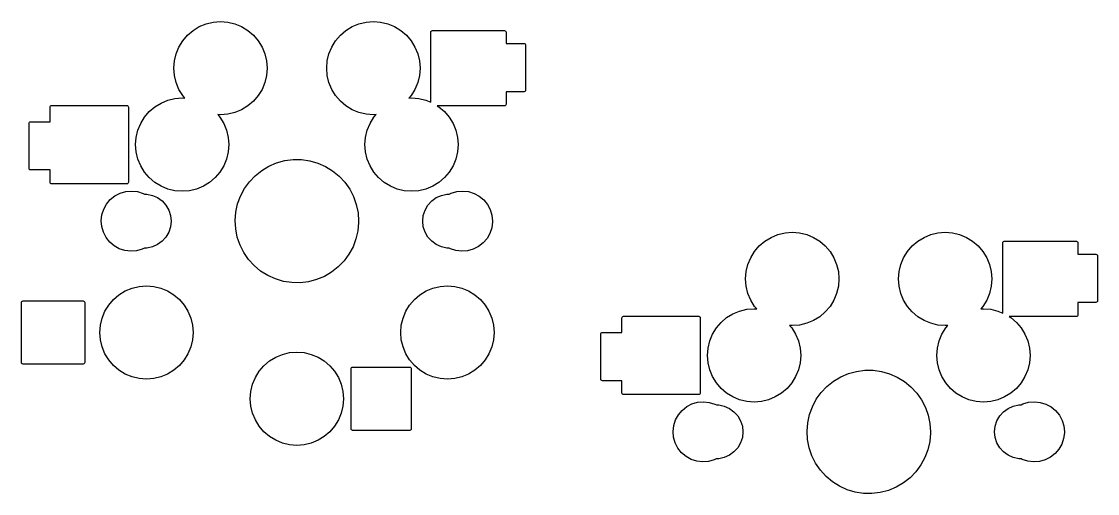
# Model space of a CAD drawing. Extents: x -9 to 141, y -37 to 78.
# Drawn here: x 66.85 to 102.6, y 54.95 to 70.63 of the extents above; entities that cross this region are included whole.
import ezdxf

# ---------------------------------------------------------------- set-up
doc = ezdxf.new("R2010")
doc.units = 0
doc.layers.add('BLACK', color=7, linetype='CONTINUOUS')

msp = doc.modelspace()

# ---------------------------------------------------------------- linework, layer by layer
at = {"layer": 'BLACK', "linetype": 'CONTINUOUS'}
for p, q in [((72.5489, 70.334), (72.7563, 70.4611)), ((72.7563, 70.4611), (72.981, 70.5541)), ((72.981, 70.5541), (73.2175, 70.6109)), ((73.2175, 70.6109), (73.46, 70.63)), ((73.46, 70.63), (73.7025, 70.6109)), ((73.7025, 70.6109), (73.939, 70.5541)), ((73.939, 70.5541), (74.1637, 70.4611)), ((74.1637, 70.4611), (74.3711, 70.334)), ((77.6289, 70.334), (77.8363, 70.4611)), ((77.8363, 70.4611), (78.061, 70.5541)), ((78.061, 70.5541), (78.2975, 70.6109)), ((78.2975, 70.6109), (78.54, 70.63)), ((78.54, 70.63), (78.7825, 70.6109)), ((78.7825, 70.6109), (79.019, 70.5541)), ((79.019, 70.5541), (79.2437, 70.4611)), ((79.2437, 70.4611), (79.4511, 70.334)), ((72.206, 69.9911), (72.364, 70.176)), ((72.364, 70.176), (72.5489, 70.334)), ((74.3711, 70.334), (74.556, 70.176)), ((74.556, 70.176), (74.714, 69.9911)), ((77.286, 69.9911), (77.444, 70.176)), ((77.444, 70.176), (77.6289, 70.334)), ((79.4511, 70.334), (79.636, 70.176)), ((79.636, 70.176), (79.794, 69.9911)), ((80.45, 70.28), (80.4538, 70.2991)), ((80.45, 67.9474), (80.45, 70.28)), ((80.4538, 70.2991), (80.4646, 70.3154)), ((80.4646, 70.3154), (80.4809, 70.3262)), ((80.4809, 70.3262), (80.5, 70.33)), ((80.5, 70.33), (82.9, 70.33)), ((82.9, 70.33), (82.9191, 70.3262)), ((82.9191, 70.3262), (82.9354, 70.3154)), ((82.9354, 70.3154), (82.9462, 70.2991)), ((82.9462, 70.2991), (82.95, 70.28)), ((82.95, 70.28), (82.95, 69.9)), ((71.9859, 69.559), (72.0789, 69.7837)), ((72.0789, 69.7837), (72.206, 69.9911)), ((74.714, 69.9911), (74.8411, 69.7837)), ((74.8411, 69.7837), (74.9341, 69.559)), ((77.0659, 69.559), (77.1589, 69.7837)), ((77.1589, 69.7837), (77.286, 69.9911)), ((79.794, 69.9911), (79.9211, 69.7837)), ((79.9211, 69.7837), (80.0141, 69.559)), ((82.95, 69.9), (83.55, 69.9)), ((83.55, 69.9), (83.5691, 69.8962)), ((83.5691, 69.8962), (83.5854, 69.8854)), ((83.5854, 69.8854), (83.5962, 69.8691)), ((83.5962, 69.8691), (83.6, 69.85)), ((83.6, 69.85), (83.6, 68.35)), ((71.9291, 69.3225), (71.9859, 69.559)), ((74.9341, 69.559), (74.9909, 69.3225)), ((77.0091, 69.3225), (77.0659, 69.559)), ((80.0141, 69.559), (80.0709, 69.3225)), ((71.91, 69.08), (71.9291, 69.3225)), ((71.9291, 68.8375), (71.91, 69.08)), ((74.9909, 69.3225), (75.01, 69.08)), ((75.01, 69.08), (74.9909, 68.8375)), ((76.99, 69.08), (77.0091, 69.3225)), ((77.0091, 68.8375), (76.99, 69.08)), ((80.0709, 69.3225), (80.09, 69.08)), ((80.09, 69.08), (80.0709, 68.8375)), ((71.9859, 68.601), (71.9291, 68.8375)), ((74.9909, 68.8375), (74.9341, 68.601)), ((77.0659, 68.601), (77.0091, 68.8375)), ((80.0709, 68.8375), (80.0141, 68.601)), ((72.0789, 68.3763), (71.9859, 68.601)), ((72.206, 68.1689), (72.0789, 68.3763)), ((74.8411, 68.3763), (74.714, 68.1689)), ((74.9341, 68.601), (74.8411, 68.3763)), ((77.1589, 68.3763), (77.0659, 68.601)), ((77.286, 68.1689), (77.1589, 68.3763)), ((79.9211, 68.3763), (79.794, 68.1689)), ((80.0141, 68.601), (79.9211, 68.3763)), ((83.55, 68.3), (82.95, 68.3)), ((82.95, 68.3), (82.95, 67.88)), ((83.5691, 68.3038), (83.55, 68.3)), ((83.5854, 68.3146), (83.5691, 68.3038)), ((83.5962, 68.3309), (83.5854, 68.3146)), ((83.6, 68.35), (83.5962, 68.3309)), ((71.4863, 67.9211), (71.711, 68.0141)), ((71.711, 68.0141), (71.9475, 68.0709)), ((71.9475, 68.0709), (72.19, 68.09)), ((72.19, 68.09), (72.2794, 68.083)), ((72.2794, 68.083), (72.206, 68.1689)), ((74.556, 67.984), (74.3711, 67.826)), ((74.714, 68.1689), (74.556, 67.984)), ((77.444, 67.984), (77.286, 68.1689)), ((77.6289, 67.826), (77.444, 67.984)), ((79.794, 68.1689), (79.7205, 68.083)), ((79.7205, 68.083), (79.81, 68.09)), ((79.81, 68.09), (80.0525, 68.0709)), ((80.0525, 68.0709), (80.289, 68.0141)), ((80.289, 68.0141), (80.45, 67.9474)), ((67.8, 67.79), (67.8038, 67.8091)), ((67.8, 67.3), (67.8, 67.79)), ((67.8038, 67.8091), (67.8146, 67.8254)), ((67.8146, 67.8254), (67.8309, 67.8362)), ((67.8309, 67.8362), (67.85, 67.84)), ((67.85, 67.84), (70.35, 67.84)), ((70.35, 67.84), (70.3691, 67.8362)), ((70.3691, 67.8362), (70.3854, 67.8254)), ((70.3854, 67.8254), (70.3962, 67.8091)), ((70.3962, 67.8091), (70.4, 67.79)), ((70.4, 67.79), (70.4, 65.29)), ((70.936, 67.4511), (71.094, 67.636)), ((71.094, 67.636), (71.2789, 67.794)), ((71.2789, 67.794), (71.4863, 67.9211)), ((73.939, 67.6059), (73.7025, 67.5491)), ((74.1637, 67.6989), (73.939, 67.6059)), ((74.3711, 67.826), (74.1637, 67.6989)), ((77.8363, 67.6989), (77.6289, 67.826)), ((78.061, 67.6059), (77.8363, 67.6989)), ((78.2975, 67.5491), (78.061, 67.6059)), ((82.9, 67.83), (80.6623, 67.83)), ((80.6623, 67.83), (80.7211, 67.794)), ((80.7211, 67.794), (80.906, 67.636)), ((80.906, 67.636), (81.064, 67.4511)), ((82.9191, 67.8338), (82.9, 67.83)), ((82.9354, 67.8446), (82.9191, 67.8338)), ((82.9462, 67.8609), (82.9354, 67.8446)), ((82.95, 67.88), (82.9462, 67.8609)), ((67.1, 67.25), (67.1038, 67.2691)), ((67.1, 65.75), (67.1, 67.25)), ((67.1038, 67.2691), (67.1146, 67.2854)), ((67.1146, 67.2854), (67.1309, 67.2962)), ((67.1309, 67.2962), (67.15, 67.3)), ((67.15, 67.3), (67.8, 67.3)), ((70.7159, 67.019), (70.8089, 67.2437)), ((70.8089, 67.2437), (70.936, 67.4511)), ((73.46, 67.53), (73.3705, 67.537)), ((73.3705, 67.537), (73.444, 67.4511)), ((73.444, 67.4511), (73.5711, 67.2437)), ((73.7025, 67.5491), (73.46, 67.53)), ((73.5711, 67.2437), (73.6641, 67.019)), ((78.54, 67.53), (78.2975, 67.5491)), ((78.3359, 67.019), (78.4289, 67.2437)), ((78.4289, 67.2437), (78.556, 67.4511)), ((78.6295, 67.537), (78.54, 67.53)), ((78.556, 67.4511), (78.6295, 67.537)), ((81.064, 67.4511), (81.1911, 67.2437)), ((81.1911, 67.2437), (81.2841, 67.019)), ((70.6591, 66.7825), (70.7159, 67.019)), ((73.6641, 67.019), (73.7209, 66.7825)), ((78.2791, 66.7825), (78.3359, 67.019)), ((81.2841, 67.019), (81.3409, 66.7825)), ((70.64, 66.54), (70.6591, 66.7825)), ((70.6591, 66.2975), (70.64, 66.54)), ((73.7209, 66.7825), (73.74, 66.54)), ((73.74, 66.54), (73.7209, 66.2975)), ((78.26, 66.54), (78.2791, 66.7825)), ((78.2791, 66.2975), (78.26, 66.54)), ((81.3409, 66.7825), (81.36, 66.54)), ((81.36, 66.54), (81.3409, 66.2975)), ((70.7159, 66.061), (70.6591, 66.2975)), ((73.7209, 66.2975), (73.6641, 66.061)), ((78.3359, 66.061), (78.2791, 66.2975)), ((81.3409, 66.2975), (81.2841, 66.061)), ((70.8089, 65.8363), (70.7159, 66.061)), ((70.936, 65.6289), (70.8089, 65.8363)), ((73.5711, 65.8363), (73.444, 65.6289)), ((73.6641, 66.061), (73.5711, 65.8363)), ((74.83, 65.6834), (75.0693, 65.8266)), ((75.0693, 65.8266), (75.3258, 65.936)), ((75.3258, 65.936), (75.5948, 66.0096)), ((75.5948, 66.0096), (75.8713, 66.046)), ((75.8713, 66.046), (76.1501, 66.0445)), ((76.1501, 66.0445), (76.4262, 66.0052)), ((76.4262, 66.0052), (76.6944, 65.9288)), ((76.6944, 65.9288), (76.9498, 65.8167)), ((76.9498, 65.8167), (77.1875, 65.671)), ((78.4289, 65.8363), (78.3359, 66.061)), ((78.556, 65.6289), (78.4289, 65.8363)), ((81.1911, 65.8363), (81.064, 65.6289)), ((81.2841, 66.061), (81.1911, 65.8363)), ((67.1038, 65.7309), (67.1, 65.75)), ((67.1146, 65.7146), (67.1038, 65.7309)), ((67.1309, 65.7038), (67.1146, 65.7146)), ((67.15, 65.7), (67.1309, 65.7038)), ((67.8, 65.7), (67.15, 65.7)), ((67.8, 65.29), (67.8, 65.7)), ((71.094, 65.444), (70.936, 65.6289)), ((71.2789, 65.286), (71.094, 65.444)), ((73.286, 65.444), (73.1011, 65.286)), ((73.444, 65.6289), (73.286, 65.444)), ((74.4204, 65.3067), (74.6124, 65.509)), ((74.6124, 65.509), (74.83, 65.6834)), ((77.1875, 65.671), (77.4033, 65.4944)), ((77.4033, 65.4944), (77.5931, 65.2901)), ((78.714, 65.444), (78.556, 65.6289)), ((78.8989, 65.286), (78.714, 65.444)), ((80.906, 65.444), (80.7211, 65.286)), ((81.064, 65.6289), (80.906, 65.444)), ((67.8038, 65.2709), (67.8, 65.29)), ((67.8146, 65.2546), (67.8038, 65.2709)), ((67.8309, 65.2438), (67.8146, 65.2546)), ((67.85, 65.24), (67.8309, 65.2438)), ((70.35, 65.24), (67.85, 65.24)), ((70.3691, 65.2438), (70.35, 65.24)), ((70.3854, 65.2546), (70.3691, 65.2438)), ((70.3962, 65.2709), (70.3854, 65.2546)), ((70.4, 65.29), (70.3962, 65.2709)), ((71.4863, 65.1589), (71.2789, 65.286)), ((71.711, 65.0659), (71.4863, 65.1589)), ((71.9475, 65.0091), (71.711, 65.0659)), ((72.669, 65.0659), (72.4325, 65.0091)), ((72.8937, 65.1589), (72.669, 65.0659)), ((73.1011, 65.286), (72.8937, 65.1589)), ((74.1272, 64.8338), (74.2577, 65.0803)), ((74.2577, 65.0803), (74.4204, 65.3067)), ((77.5931, 65.2901), (77.7535, 65.062)), ((79.1063, 65.1589), (78.8989, 65.286)), ((79.331, 65.0659), (79.1063, 65.1589)), ((79.5675, 65.0091), (79.331, 65.0659)), ((80.289, 65.0659), (80.0525, 65.0091)), ((80.5137, 65.1589), (80.289, 65.0659)), ((80.7211, 65.286), (80.5137, 65.1589)), ((69.6749, 64.565), (69.8003, 64.7145)), ((69.8003, 64.7145), (69.9524, 64.8368)), ((69.9524, 64.8368), (70.1254, 64.9272)), ((70.1254, 64.9272), (70.3126, 64.9823)), ((70.3126, 64.9823), (70.507, 65)), ((70.507, 65), (70.7011, 64.9796)), ((70.7011, 64.9796), (70.8875, 64.9219)), ((70.8875, 64.9219), (70.9371, 64.8951)), ((70.9371, 64.8951), (71.0141, 64.8951)), ((71.0141, 64.8951), (71.1981, 64.856)), ((71.1981, 64.856), (71.37, 64.7794)), ((71.37, 64.7794), (71.5222, 64.6688)), ((72.19, 64.99), (71.9475, 65.0091)), ((72.4325, 65.0091), (72.19, 64.99)), ((74.0314, 64.5719), (74.1272, 64.8338)), ((77.7535, 65.062), (77.8814, 64.8142)), ((77.8814, 64.8142), (77.9745, 64.5513)), ((79.81, 64.99), (79.5675, 65.0091)), ((80.0525, 65.0091), (79.81, 64.99)), ((80.4778, 64.6688), (80.63, 64.7794)), ((80.63, 64.7794), (80.8019, 64.856)), ((80.8019, 64.856), (80.9859, 64.8951)), ((80.9859, 64.8951), (81.064, 64.8951)), ((81.064, 64.8951), (81.1254, 64.9272)), ((81.1254, 64.9272), (81.3126, 64.9823)), ((81.3126, 64.9823), (81.507, 65)), ((81.507, 65), (81.7011, 64.9796)), ((81.7011, 64.9796), (81.8875, 64.9219)), ((81.8875, 64.9219), (82.0592, 64.829)), ((82.0592, 64.829), (82.2096, 64.7046)), ((69.5219, 64.2079), (69.5809, 64.3939)), ((69.5809, 64.3939), (69.6749, 64.565)), ((71.5222, 64.6688), (71.6481, 64.529)), ((71.6481, 64.529), (71.7422, 64.3661)), ((71.7422, 64.3661), (71.8003, 64.1871)), ((73.972, 64.2995), (74.0314, 64.5719)), ((77.9745, 64.5513), (78.031, 64.2782)), ((80.1997, 64.1871), (80.2578, 64.3661)), ((80.2578, 64.3661), (80.3519, 64.529)), ((80.3519, 64.529), (80.4778, 64.6688)), ((82.2096, 64.7046), (82.3329, 64.5534)), ((82.3329, 64.5534), (82.4245, 64.3811)), ((82.4245, 64.3811), (82.481, 64.1942)), ((69.5001, 64.014), (69.5219, 64.2079)), ((69.5164, 63.8195), (69.5001, 64.014)), ((71.8003, 64.1871), (71.82, 64)), ((71.82, 64), (71.8003, 63.8129)), ((73.9501, 64.0215), (73.972, 64.2995)), ((73.9662, 63.7431), (73.9501, 64.0215)), ((78.031, 64.2782), (78.05, 64)), ((78.05, 64), (78.0495, 63.9571)), ((80.18, 64), (80.1997, 64.1871)), ((80.1997, 63.8129), (80.18, 64)), ((82.481, 64.1942), (82.5, 64)), ((82.5, 64), (82.4996, 63.9721)), ((69.5702, 63.6319), (69.5164, 63.8195)), ((71.8003, 63.8129), (71.7422, 63.6339)), ((74.0199, 63.4694), (73.9662, 63.7431)), ((78.0248, 63.6793), (77.9625, 63.4075)), ((78.0495, 63.9571), (78.0248, 63.6793)), ((80.2578, 63.6339), (80.1997, 63.8129)), ((82.4751, 63.7785), (82.4135, 63.5933)), ((82.4996, 63.9721), (82.4751, 63.7785)), ((69.6594, 63.4583), (69.5702, 63.6319)), ((69.7807, 63.3053), (69.6594, 63.4583)), ((69.9293, 63.1789), (69.7807, 63.3053)), ((71.5222, 63.3312), (71.37, 63.2206)), ((71.6481, 63.471), (71.5222, 63.3312)), ((71.7422, 63.6339), (71.6481, 63.471)), ((74.1102, 63.2056), (74.0199, 63.4694)), ((77.9625, 63.4075), (77.8639, 63.1466)), ((80.3519, 63.471), (80.2578, 63.6339)), ((80.4778, 63.3312), (80.3519, 63.471)), ((80.63, 63.2206), (80.4778, 63.3312)), ((82.3171, 63.4236), (82.1896, 63.2758)), ((82.4135, 63.5933), (82.3171, 63.4236)), ((91.364, 63.176), (91.5489, 63.334)), ((91.5489, 63.334), (91.7563, 63.4611)), ((91.7563, 63.4611), (91.981, 63.5541)), ((91.981, 63.5541), (92.2175, 63.6109)), ((92.2175, 63.6109), (92.46, 63.63)), ((92.46, 63.63), (92.7025, 63.6109)), ((92.7025, 63.6109), (92.939, 63.5541)), ((92.939, 63.5541), (93.1637, 63.4611)), ((93.1637, 63.4611), (93.3711, 63.334)), ((93.3711, 63.334), (93.556, 63.176)), ((96.444, 63.176), (96.6289, 63.334)), ((96.6289, 63.334), (96.8363, 63.4611)), ((96.8363, 63.4611), (97.061, 63.5541)), ((97.061, 63.5541), (97.2975, 63.6109)), ((97.2975, 63.6109), (97.54, 63.63)), ((97.54, 63.63), (97.7825, 63.6109)), ((97.7825, 63.6109), (98.019, 63.5541)), ((98.019, 63.5541), (98.2437, 63.4611)), ((98.2437, 63.4611), (98.4511, 63.334)), ((98.4511, 63.334), (98.636, 63.176)), ((99.45, 63.28), (99.4538, 63.2991)), ((99.45, 60.9474), (99.45, 63.28)), ((99.4538, 63.2991), (99.4646, 63.3154)), ((99.4646, 63.3154), (99.4809, 63.3262)), ((99.4809, 63.3262), (99.5, 63.33)), ((99.5, 63.33), (101.9, 63.33)), ((101.9, 63.33), (101.919, 63.3262)), ((101.919, 63.3262), (101.935, 63.3154)), ((101.935, 63.3154), (101.946, 63.2991)), ((101.946, 63.2991), (101.95, 63.28)), ((101.95, 63.28), (101.95, 62.9)), ((70.0997, 63.0836), (69.9293, 63.1789)), ((70.2853, 63.0233), (70.0997, 63.0836)), ((70.4791, 63.0002), (70.2853, 63.0233)), ((70.6736, 63.0152), (70.4791, 63.0002)), ((70.8616, 63.0677), (70.6736, 63.0152)), ((70.9354, 63.1049), (70.8616, 63.0677)), ((71.0141, 63.1049), (70.9354, 63.1049)), ((71.1981, 63.144), (71.0141, 63.1049)), ((71.37, 63.2206), (71.1981, 63.144)), ((74.2355, 62.9565), (74.1102, 63.2056)), ((74.3934, 62.7266), (74.2355, 62.9565)), ((77.8639, 63.1466), (77.7309, 62.9016)), ((80.8019, 63.144), (80.63, 63.2206)), ((80.9859, 63.1049), (80.8019, 63.144)), ((81.0616, 63.1049), (80.9859, 63.1049)), ((81.0997, 63.0836), (81.0616, 63.1049)), ((81.2853, 63.0233), (81.0997, 63.0836)), ((81.4791, 63.0002), (81.2853, 63.0233)), ((81.6736, 63.0152), (81.4791, 63.0002)), ((81.8616, 63.0677), (81.6736, 63.0152)), ((82.0358, 63.1557), (81.8616, 63.0677)), ((82.1896, 63.2758), (82.0358, 63.1557)), ((91.0789, 62.7837), (91.206, 62.9911)), ((91.206, 62.9911), (91.364, 63.176)), ((93.556, 63.176), (93.714, 62.9911)), ((93.714, 62.9911), (93.8411, 62.7837)), ((96.1589, 62.7837), (96.286, 62.9911)), ((96.286, 62.9911), (96.444, 63.176)), ((98.636, 63.176), (98.794, 62.9911)), ((98.794, 62.9911), (98.9211, 62.7837)), ((74.5811, 62.5204), (74.3934, 62.7266)), ((77.5658, 62.6768), (77.3717, 62.4766)), ((77.7309, 62.9016), (77.5658, 62.6768)), ((90.9859, 62.559), (91.0789, 62.7837)), ((93.8411, 62.7837), (93.9341, 62.559)), ((96.0659, 62.559), (96.1589, 62.7837)), ((98.9211, 62.7837), (99.0141, 62.559)), ((101.95, 62.9), (102.55, 62.9)), ((102.55, 62.9), (102.569, 62.8962)), ((102.569, 62.8962), (102.585, 62.8854)), ((102.585, 62.8854), (102.596, 62.8691)), ((102.596, 62.8691), (102.6, 62.85)), ((102.6, 62.85), (102.6, 61.35)), ((74.795, 62.3415), (74.5811, 62.5204)), ((75.0313, 62.1933), (74.795, 62.3415)), ((77.1523, 62.3045), (76.9115, 62.1638)), ((77.3717, 62.4766), (77.1523, 62.3045)), ((90.91, 62.08), (90.9291, 62.3225)), ((90.9291, 62.3225), (90.9859, 62.559)), ((93.9341, 62.559), (93.9909, 62.3225)), ((93.9909, 62.3225), (94.01, 62.08)), ((95.99, 62.08), (96.0091, 62.3225)), ((96.0091, 62.3225), (96.0659, 62.559)), ((99.0141, 62.559), (99.0709, 62.3225)), ((99.0709, 62.3225), (99.09, 62.08)), ((70.7575, 61.8309), (71, 61.85)), ((71, 61.85), (71.2425, 61.8309)), ((75.2854, 62.0786), (75.0313, 62.1933)), ((75.5528, 61.9994), (75.2854, 62.0786)), ((75.8285, 61.9572), (75.5528, 61.9994)), ((76.1073, 61.9528), (75.8285, 61.9572)), ((76.3841, 61.9863), (76.1073, 61.9528)), ((76.6539, 62.0571), (76.3841, 61.9863)), ((76.9115, 62.1638), (76.6539, 62.0571)), ((80.7575, 61.8309), (81, 61.85)), ((81, 61.85), (81.2425, 61.8309)), ((90.9291, 61.8375), (90.91, 62.08)), ((94.01, 62.08), (93.9909, 61.8375)), ((96.0091, 61.8375), (95.99, 62.08)), ((99.09, 62.08), (99.0709, 61.8375)), ((69.904, 61.396), (70.0889, 61.554)), ((70.0889, 61.554), (70.2963, 61.6811)), ((70.2963, 61.6811), (70.521, 61.7741)), ((70.521, 61.7741), (70.7575, 61.8309)), ((71.2425, 61.8309), (71.479, 61.7741)), ((71.479, 61.7741), (71.7037, 61.6811)), ((71.7037, 61.6811), (71.9111, 61.554)), ((71.9111, 61.554), (72.096, 61.396)), ((79.904, 61.396), (80.0889, 61.554)), ((80.0889, 61.554), (80.2963, 61.6811)), ((80.2963, 61.6811), (80.521, 61.7741)), ((80.521, 61.7741), (80.7575, 61.8309)), ((81.2425, 61.8309), (81.479, 61.7741)), ((81.479, 61.7741), (81.7037, 61.6811)), ((81.7037, 61.6811), (81.9111, 61.554)), ((81.9111, 61.554), (82.096, 61.396)), ((90.9859, 61.601), (90.9291, 61.8375)), ((91.0789, 61.3763), (90.9859, 61.601)), ((93.9341, 61.601), (93.8411, 61.3763)), ((93.9909, 61.8375), (93.9341, 61.601)), ((96.0659, 61.601), (96.0091, 61.8375)), ((96.1589, 61.3763), (96.0659, 61.601)), ((99.0141, 61.601), (98.9211, 61.3763)), ((99.0709, 61.8375), (99.0141, 61.601)), ((66.85, 61.3), (66.8538, 61.3191)), ((66.85, 59.3), (66.85, 61.3)), ((66.8538, 61.3191), (66.8646, 61.3354)), ((66.8646, 61.3354), (66.8809, 61.3462)), ((66.8809, 61.3462), (66.9, 61.35)), ((66.9, 61.35), (68.9, 61.35)), ((68.9, 61.35), (68.9191, 61.3462)), ((68.9191, 61.3462), (68.9354, 61.3354)), ((68.9354, 61.3354), (68.9462, 61.3191)), ((68.9462, 61.3191), (68.95, 61.3)), ((68.95, 61.3), (68.95, 59.3)), ((69.6189, 61.0037), (69.746, 61.2111)), ((69.746, 61.2111), (69.904, 61.396)), ((72.096, 61.396), (72.254, 61.2111)), ((72.254, 61.2111), (72.3811, 61.0037)), ((79.6189, 61.0037), (79.746, 61.2111)), ((79.746, 61.2111), (79.904, 61.396)), ((82.096, 61.396), (82.254, 61.2111)), ((82.254, 61.2111), (82.3811, 61.0037)), ((91.206, 61.1689), (91.0789, 61.3763)), ((91.2794, 61.083), (91.206, 61.1689)), ((93.714, 61.1689), (93.556, 60.984)), ((93.8411, 61.3763), (93.714, 61.1689)), ((96.286, 61.1689), (96.1589, 61.3763)), ((96.444, 60.984), (96.286, 61.1689)), ((98.794, 61.1689), (98.7205, 61.083)), ((98.9211, 61.3763), (98.794, 61.1689)), ((102.55, 61.3), (101.95, 61.3)), ((101.95, 61.3), (101.95, 60.88)), ((102.569, 61.3038), (102.55, 61.3)), ((102.585, 61.3146), (102.569, 61.3038)), ((102.596, 61.3309), (102.585, 61.3146)), ((102.6, 61.35), (102.596, 61.3309)), ((69.4691, 60.5425), (69.5259, 60.779)), ((69.5259, 60.779), (69.6189, 61.0037)), ((72.3811, 61.0037), (72.4741, 60.779)), ((72.4741, 60.779), (72.5309, 60.5425)), ((79.4691, 60.5425), (79.5259, 60.779)), ((79.5259, 60.779), (79.6189, 61.0037)), ((82.3811, 61.0037), (82.4741, 60.779)), ((82.4741, 60.779), (82.5309, 60.5425)), ((86.8, 60.79), (86.8038, 60.8091)), ((86.8, 60.3), (86.8, 60.79)), ((86.8038, 60.8091), (86.8146, 60.8254)), ((86.8146, 60.8254), (86.8309, 60.8362)), ((86.8309, 60.8362), (86.85, 60.84)), ((86.85, 60.84), (89.35, 60.84)), ((89.35, 60.84), (89.3691, 60.8362)), ((89.3691, 60.8362), (89.3854, 60.8254)), ((89.3854, 60.8254), (89.3962, 60.8091)), ((89.3962, 60.8091), (89.4, 60.79)), ((89.4, 60.79), (89.4, 58.29)), ((90.094, 60.636), (90.2789, 60.794)), ((90.2789, 60.794), (90.4863, 60.9211)), ((90.4863, 60.9211), (90.711, 61.0141)), ((90.711, 61.0141), (90.9475, 61.0709)), ((90.9475, 61.0709), (91.19, 61.09)), ((91.19, 61.09), (91.2794, 61.083)), ((93.3711, 60.826), (93.1637, 60.6989)), ((93.556, 60.984), (93.3711, 60.826)), ((96.6289, 60.826), (96.444, 60.984)), ((96.8363, 60.6989), (96.6289, 60.826)), ((98.7205, 61.083), (98.81, 61.09)), ((98.81, 61.09), (99.0525, 61.0709)), ((99.0525, 61.0709), (99.289, 61.0141)), ((99.289, 61.0141), (99.45, 60.9474)), ((101.9, 60.83), (99.6623, 60.83)), ((99.6623, 60.83), (99.7211, 60.794)), ((99.7211, 60.794), (99.906, 60.636)), ((101.919, 60.8338), (101.9, 60.83)), ((101.935, 60.8446), (101.919, 60.8338)), ((101.946, 60.8609), (101.935, 60.8446)), ((101.95, 60.88), (101.946, 60.8609)), ((69.45, 60.3), (69.4691, 60.5425)), ((72.5309, 60.5425), (72.55, 60.3)), ((79.45, 60.3), (79.4691, 60.5425)), ((82.5309, 60.5425), (82.55, 60.3)), ((89.8089, 60.2437), (89.936, 60.4511)), ((89.936, 60.4511), (90.094, 60.636)), ((92.46, 60.53), (92.3705, 60.537)), ((92.3705, 60.537), (92.444, 60.4511)), ((92.444, 60.4511), (92.5711, 60.2437)), ((92.7025, 60.5491), (92.46, 60.53)), ((92.939, 60.6059), (92.7025, 60.5491)), ((93.1637, 60.6989), (92.939, 60.6059)), ((97.061, 60.6059), (96.8363, 60.6989)), ((97.2975, 60.5491), (97.061, 60.6059)), ((97.54, 60.53), (97.2975, 60.5491)), ((97.4289, 60.2437), (97.556, 60.4511)), ((97.6295, 60.537), (97.54, 60.53)), ((97.556, 60.4511), (97.6295, 60.537)), ((99.906, 60.636), (100.064, 60.4511)), ((100.064, 60.4511), (100.191, 60.2437)), ((69.4691, 60.0575), (69.45, 60.3)), ((72.55, 60.3), (72.5309, 60.0575)), ((79.4691, 60.0575), (79.45, 60.3)), ((82.55, 60.3), (82.5309, 60.0575)), ((86.1, 60.25), (86.1038, 60.2691)), ((86.1, 58.75), (86.1, 60.25)), ((86.1038, 60.2691), (86.1146, 60.2854)), ((86.1146, 60.2854), (86.1309, 60.2962)), ((86.1309, 60.2962), (86.15, 60.3)), ((86.15, 60.3), (86.8, 60.3)), ((89.7159, 60.019), (89.8089, 60.2437)), ((92.5711, 60.2437), (92.6641, 60.019)), ((97.3359, 60.019), (97.4289, 60.2437)), ((100.191, 60.2437), (100.284, 60.019)), ((69.5259, 59.821), (69.4691, 60.0575)), ((69.6189, 59.5963), (69.5259, 59.821)), ((72.4741, 59.821), (72.3811, 59.5963)), ((72.5309, 60.0575), (72.4741, 59.821)), ((79.5259, 59.821), (79.4691, 60.0575)), ((79.6189, 59.5963), (79.5259, 59.821)), ((82.4741, 59.821), (82.3811, 59.5963)), ((82.5309, 60.0575), (82.4741, 59.821)), ((89.64, 59.54), (89.6591, 59.7825)), ((89.6591, 59.7825), (89.7159, 60.019)), ((92.6641, 60.019), (92.7209, 59.7825)), ((92.7209, 59.7825), (92.74, 59.54)), ((97.26, 59.54), (97.2791, 59.7825)), ((97.2791, 59.7825), (97.3359, 60.019)), ((100.284, 60.019), (100.341, 59.7825)), ((100.341, 59.7825), (100.36, 59.54)), ((69.746, 59.3889), (69.6189, 59.5963)), ((69.904, 59.204), (69.746, 59.3889)), ((72.254, 59.3889), (72.096, 59.204)), ((72.3811, 59.5963), (72.254, 59.3889)), ((74.904, 59.196), (75.0889, 59.354)), ((75.0889, 59.354), (75.2963, 59.4811)), ((75.2963, 59.4811), (75.521, 59.5741)), ((75.521, 59.5741), (75.7575, 59.6309)), ((75.7575, 59.6309), (76, 59.65)), ((76, 59.65), (76.2425, 59.6309)), ((76.2425, 59.6309), (76.479, 59.5741)), ((76.479, 59.5741), (76.7037, 59.4811)), ((76.7037, 59.4811), (76.9111, 59.354)), ((76.9111, 59.354), (77.096, 59.196)), ((79.746, 59.3889), (79.6189, 59.5963)), ((79.904, 59.204), (79.746, 59.3889)), ((82.254, 59.3889), (82.096, 59.204)), ((82.3811, 59.5963), (82.254, 59.3889)), ((89.6591, 59.2975), (89.64, 59.54)), ((92.74, 59.54), (92.7209, 59.2975)), ((97.2791, 59.2975), (97.26, 59.54)), ((100.36, 59.54), (100.341, 59.2975)), ((66.8538, 59.2809), (66.85, 59.3)), ((66.8646, 59.2646), (66.8538, 59.2809)), ((66.8809, 59.2538), (66.8646, 59.2646)), ((66.9, 59.25), (66.8809, 59.2538)), ((68.9, 59.25), (66.9, 59.25)), ((68.9191, 59.2538), (68.9, 59.25)), ((68.9354, 59.2646), (68.9191, 59.2538)), ((68.9462, 59.2809), (68.9354, 59.2646)), ((68.95, 59.3), (68.9462, 59.2809)), ((70.0889, 59.046), (69.904, 59.204)), ((70.2963, 58.9189), (70.0889, 59.046)), ((71.9111, 59.046), (71.7037, 58.9189)), ((72.096, 59.204), (71.9111, 59.046)), ((74.6189, 58.8037), (74.746, 59.0111)), ((74.746, 59.0111), (74.904, 59.196)), ((77.096, 59.196), (77.254, 59.0111)), ((77.254, 59.0111), (77.3811, 58.8037)), ((77.8, 59.1), (77.8038, 59.1191)), ((77.8, 57.1), (77.8, 59.1)), ((77.8038, 59.1191), (77.8146, 59.1354)), ((77.8146, 59.1354), (77.8309, 59.1462)), ((77.8309, 59.1462), (77.85, 59.15)), ((77.85, 59.15), (79.75, 59.15)), ((79.75, 59.15), (79.7691, 59.1462)), ((79.7691, 59.1462), (79.7854, 59.1354)), ((79.7854, 59.1354), (79.7962, 59.1191)), ((79.7962, 59.1191), (79.8, 59.1)), ((79.8, 59.1), (79.8, 57.1)), ((80.0889, 59.046), (79.904, 59.204)), ((80.2963, 58.9189), (80.0889, 59.046)), ((81.9111, 59.046), (81.7037, 58.9189)), ((82.096, 59.204), (81.9111, 59.046)), ((89.7159, 59.061), (89.6591, 59.2975)), ((89.8089, 58.8363), (89.7159, 59.061)), ((92.6641, 59.061), (92.5711, 58.8363)), ((92.7209, 59.2975), (92.6641, 59.061)), ((94.3258, 58.936), (94.5948, 59.0096)), ((94.5948, 59.0096), (94.8713, 59.046)), ((94.8713, 59.046), (95.1501, 59.0445)), ((95.1501, 59.0445), (95.4262, 59.0052)), ((95.4262, 59.0052), (95.6944, 58.9288)), ((97.3359, 59.061), (97.2791, 59.2975)), ((97.4289, 58.8363), (97.3359, 59.061)), ((100.284, 59.061), (100.191, 58.8363)), ((100.341, 59.2975), (100.284, 59.061)), ((70.521, 58.8259), (70.2963, 58.9189)), ((70.7575, 58.7691), (70.521, 58.8259)), ((71, 58.75), (70.7575, 58.7691)), ((71.2425, 58.7691), (71, 58.75)), ((71.479, 58.8259), (71.2425, 58.7691)), ((71.7037, 58.9189), (71.479, 58.8259)), ((74.5259, 58.579), (74.6189, 58.8037)), ((77.3811, 58.8037), (77.4741, 58.579)), ((80.521, 58.8259), (80.2963, 58.9189)), ((80.7575, 58.7691), (80.521, 58.8259)), ((81, 58.75), (80.7575, 58.7691)), ((81.2425, 58.7691), (81, 58.75)), ((81.479, 58.8259), (81.2425, 58.7691)), ((81.7037, 58.9189), (81.479, 58.8259)), ((86.1038, 58.7309), (86.1, 58.75)), ((86.1146, 58.7146), (86.1038, 58.7309)), ((86.1309, 58.7038), (86.1146, 58.7146)), ((86.15, 58.7), (86.1309, 58.7038)), ((86.8, 58.7), (86.15, 58.7)), ((86.8, 58.29), (86.8, 58.7)), ((89.936, 58.6289), (89.8089, 58.8363)), ((92.5711, 58.8363), (92.444, 58.6289)), ((93.6124, 58.509), (93.83, 58.6834)), ((93.83, 58.6834), (94.0693, 58.8266)), ((94.0693, 58.8266), (94.3258, 58.936)), ((95.6944, 58.9288), (95.9498, 58.8167)), ((95.9498, 58.8167), (96.1875, 58.671)), ((96.1875, 58.671), (96.4033, 58.4944)), ((97.556, 58.6289), (97.4289, 58.8363)), ((100.191, 58.8363), (100.064, 58.6289)), ((74.45, 58.1), (74.4691, 58.3425)), ((74.4691, 58.3425), (74.5259, 58.579)), ((77.4741, 58.579), (77.5309, 58.3425)), ((77.5309, 58.3425), (77.55, 58.1)), ((86.8038, 58.2709), (86.8, 58.29)), ((89.4, 58.29), (89.3962, 58.2709)), ((90.094, 58.444), (89.936, 58.6289)), ((90.2789, 58.286), (90.094, 58.444)), ((90.4863, 58.1589), (90.2789, 58.286)), ((92.1011, 58.286), (91.8937, 58.1589)), ((92.286, 58.444), (92.1011, 58.286)), ((92.444, 58.6289), (92.286, 58.444)), ((93.2577, 58.0803), (93.4204, 58.3067)), ((93.4204, 58.3067), (93.6124, 58.509)), ((96.4033, 58.4944), (96.5931, 58.2901)), ((96.5931, 58.2901), (96.7535, 58.062)), ((97.714, 58.444), (97.556, 58.6289)), ((97.8989, 58.286), (97.714, 58.444)), ((98.1063, 58.1589), (97.8989, 58.286)), ((99.7211, 58.286), (99.5137, 58.1589)), ((99.906, 58.444), (99.7211, 58.286)), ((100.064, 58.6289), (99.906, 58.444)), ((74.4691, 57.8575), (74.45, 58.1)), ((77.55, 58.1), (77.5309, 57.8575)), ((86.8146, 58.2546), (86.8038, 58.2709)), ((86.8309, 58.2438), (86.8146, 58.2546)), ((86.85, 58.24), (86.8309, 58.2438)), ((89.35, 58.24), (86.85, 58.24)), ((88.9524, 57.8368), (89.1254, 57.9272)), ((89.1254, 57.9272), (89.3126, 57.9823)), ((89.3126, 57.9823), (89.507, 58)), ((89.3691, 58.2438), (89.35, 58.24)), ((89.3854, 58.2546), (89.3691, 58.2438)), ((89.3962, 58.2709), (89.3854, 58.2546)), ((89.507, 58), (89.7011, 57.9796)), ((89.7011, 57.9796), (89.8875, 57.9219)), ((89.8875, 57.9219), (89.9371, 57.8951)), ((90.711, 58.0659), (90.4863, 58.1589)), ((90.9475, 58.0091), (90.711, 58.0659)), ((91.19, 57.99), (90.9475, 58.0091)), ((91.4325, 58.0091), (91.19, 57.99)), ((91.669, 58.0659), (91.4325, 58.0091)), ((91.8937, 58.1589), (91.669, 58.0659)), ((93.1272, 57.8338), (93.2577, 58.0803)), ((96.7535, 58.062), (96.8814, 57.8142)), ((98.331, 58.0659), (98.1063, 58.1589)), ((98.5675, 58.0091), (98.331, 58.0659)), ((98.81, 57.99), (98.5675, 58.0091)), ((99.0525, 58.0091), (98.81, 57.99)), ((99.289, 58.0659), (99.0525, 58.0091)), ((99.5137, 58.1589), (99.289, 58.0659)), ((100.064, 57.8951), (100.125, 57.9272)), ((100.125, 57.9272), (100.313, 57.9823)), ((100.313, 57.9823), (100.507, 58)), ((100.507, 58), (100.701, 57.9796)), ((100.701, 57.9796), (100.888, 57.9219)), ((100.888, 57.9219), (101.059, 57.829)), ((74.5259, 57.621), (74.4691, 57.8575)), ((74.6189, 57.3963), (74.5259, 57.621)), ((77.4741, 57.621), (77.3811, 57.3963)), ((77.5309, 57.8575), (77.4741, 57.621)), ((88.5809, 57.3939), (88.6749, 57.565)), ((88.6749, 57.565), (88.8003, 57.7145)), ((88.8003, 57.7145), (88.9524, 57.8368)), ((89.9371, 57.8951), (90.0141, 57.8951)), ((90.0141, 57.8951), (90.1981, 57.856)), ((90.1981, 57.856), (90.37, 57.7794)), ((90.37, 57.7794), (90.5222, 57.6688)), ((90.5222, 57.6688), (90.6481, 57.529)), ((92.972, 57.2995), (93.0314, 57.5719)), ((93.0314, 57.5719), (93.1272, 57.8338)), ((96.8814, 57.8142), (96.9745, 57.5513)), ((99.3519, 57.529), (99.4778, 57.6688)), ((99.4778, 57.6688), (99.63, 57.7794)), ((99.63, 57.7794), (99.8019, 57.856)), ((99.8019, 57.856), (99.9859, 57.8951)), ((99.9859, 57.8951), (100.064, 57.8951)), ((101.059, 57.829), (101.21, 57.7046)), ((101.21, 57.7046), (101.333, 57.5534)), ((74.746, 57.1889), (74.6189, 57.3963)), ((77.3811, 57.3963), (77.254, 57.1889)), ((88.5001, 57.014), (88.5219, 57.2079)), ((88.5219, 57.2079), (88.5809, 57.3939)), ((90.6481, 57.529), (90.7422, 57.3661)), ((90.7422, 57.3661), (90.8003, 57.1871)), ((92.9501, 57.0215), (92.972, 57.2995)), ((96.9745, 57.5513), (97.031, 57.2782)), ((97.031, 57.2782), (97.05, 57)), ((99.1997, 57.1871), (99.2578, 57.3661)), ((99.2578, 57.3661), (99.3519, 57.529)), ((101.333, 57.5534), (101.425, 57.3811)), ((101.425, 57.3811), (101.481, 57.1942)), ((74.904, 57.004), (74.746, 57.1889)), ((75.0889, 56.846), (74.904, 57.004)), ((75.2963, 56.7189), (75.0889, 56.846)), ((76.9111, 56.846), (76.7037, 56.7189)), ((77.096, 57.004), (76.9111, 56.846)), ((77.254, 57.1889), (77.096, 57.004)), ((77.8038, 57.0809), (77.8, 57.1)), ((77.8146, 57.0646), (77.8038, 57.0809)), ((77.8309, 57.0538), (77.8146, 57.0646)), ((77.85, 57.05), (77.8309, 57.0538)), ((79.75, 57.05), (77.85, 57.05)), ((79.7691, 57.0538), (79.75, 57.05)), ((79.7854, 57.0646), (79.7691, 57.0538)), ((79.7962, 57.0809), (79.7854, 57.0646)), ((79.8, 57.1), (79.7962, 57.0809)), ((88.5164, 56.8195), (88.5001, 57.014)), ((90.8003, 57.1871), (90.82, 57)), ((90.82, 57), (90.8003, 56.8129)), ((92.9662, 56.7431), (92.9501, 57.0215)), ((97.0495, 56.9571), (97.0248, 56.6793)), ((97.05, 57), (97.0495, 56.9571)), ((99.18, 57), (99.1997, 57.1871)), ((99.1997, 56.8129), (99.18, 57)), ((101.5, 56.9721), (101.475, 56.7785)), ((101.481, 57.1942), (101.5, 57)), ((101.5, 57), (101.5, 56.9721)), ((75.521, 56.6259), (75.2963, 56.7189)), ((75.7575, 56.5691), (75.521, 56.6259)), ((76, 56.55), (75.7575, 56.5691)), ((76.2425, 56.5691), (76, 56.55)), ((76.479, 56.6259), (76.2425, 56.5691)), ((76.7037, 56.7189), (76.479, 56.6259)), ((88.5702, 56.6319), (88.5164, 56.8195)), ((88.6594, 56.4583), (88.5702, 56.6319)), ((90.7422, 56.6339), (90.6481, 56.471)), ((90.8003, 56.8129), (90.7422, 56.6339)), ((93.0199, 56.4694), (92.9662, 56.7431)), ((97.0248, 56.6793), (96.9625, 56.4075)), ((99.2578, 56.6339), (99.1997, 56.8129)), ((99.3519, 56.471), (99.2578, 56.6339)), ((101.414, 56.5933), (101.317, 56.4236)), ((101.475, 56.7785), (101.414, 56.5933)), ((88.7807, 56.3053), (88.6594, 56.4583)), ((88.9293, 56.1789), (88.7807, 56.3053)), ((89.0997, 56.0836), (88.9293, 56.1789)), ((90.1981, 56.144), (90.0141, 56.1049)), ((90.37, 56.2206), (90.1981, 56.144)), ((90.5222, 56.3312), (90.37, 56.2206)), ((90.6481, 56.471), (90.5222, 56.3312)), ((93.1102, 56.2056), (93.0199, 56.4694)), ((93.2355, 55.9565), (93.1102, 56.2056)), ((96.8639, 56.1466), (96.7309, 55.9016)), ((96.9625, 56.4075), (96.8639, 56.1466)), ((99.4778, 56.3312), (99.3519, 56.471)), ((99.63, 56.2206), (99.4778, 56.3312)), ((99.8019, 56.144), (99.63, 56.2206)), ((99.9859, 56.1049), (99.8019, 56.144)), ((101.036, 56.1557), (100.862, 56.0677)), ((101.19, 56.2758), (101.036, 56.1557)), ((101.317, 56.4236), (101.19, 56.2758)), ((89.2853, 56.0233), (89.0997, 56.0836)), ((89.4791, 56.0002), (89.2853, 56.0233)), ((89.6736, 56.0152), (89.4791, 56.0002)), ((89.8616, 56.0677), (89.6736, 56.0152)), ((89.9354, 56.1049), (89.8616, 56.0677)), ((90.0141, 56.1049), (89.9354, 56.1049)), ((93.3934, 55.7266), (93.2355, 55.9565)), ((96.7309, 55.9016), (96.5658, 55.6768)), ((100.062, 56.1049), (99.9859, 56.1049)), ((100.1, 56.0836), (100.062, 56.1049)), ((100.285, 56.0233), (100.1, 56.0836)), ((100.479, 56.0002), (100.285, 56.0233)), ((100.674, 56.0152), (100.479, 56.0002)), ((100.862, 56.0677), (100.674, 56.0152)), ((93.5811, 55.5204), (93.3934, 55.7266)), ((93.795, 55.3415), (93.5811, 55.5204)), ((96.3717, 55.4766), (96.1523, 55.3045)), ((96.5658, 55.6768), (96.3717, 55.4766)), ((94.0313, 55.1933), (93.795, 55.3415)), ((94.2854, 55.0786), (94.0313, 55.1933)), ((94.5528, 54.9994), (94.2854, 55.0786)), ((95.6539, 55.0571), (95.3841, 54.9863)), ((95.9115, 55.1638), (95.6539, 55.0571)), ((96.1523, 55.3045), (95.9115, 55.1638)), ((94.8285, 54.9572), (94.5528, 54.9994)), ((95.1073, 54.9528), (94.8285, 54.9572)), ((95.3841, 54.9863), (95.1073, 54.9528))]:
    msp.add_line(p, q, dxfattribs=at)

doc.saveas('drawing.dxf')
